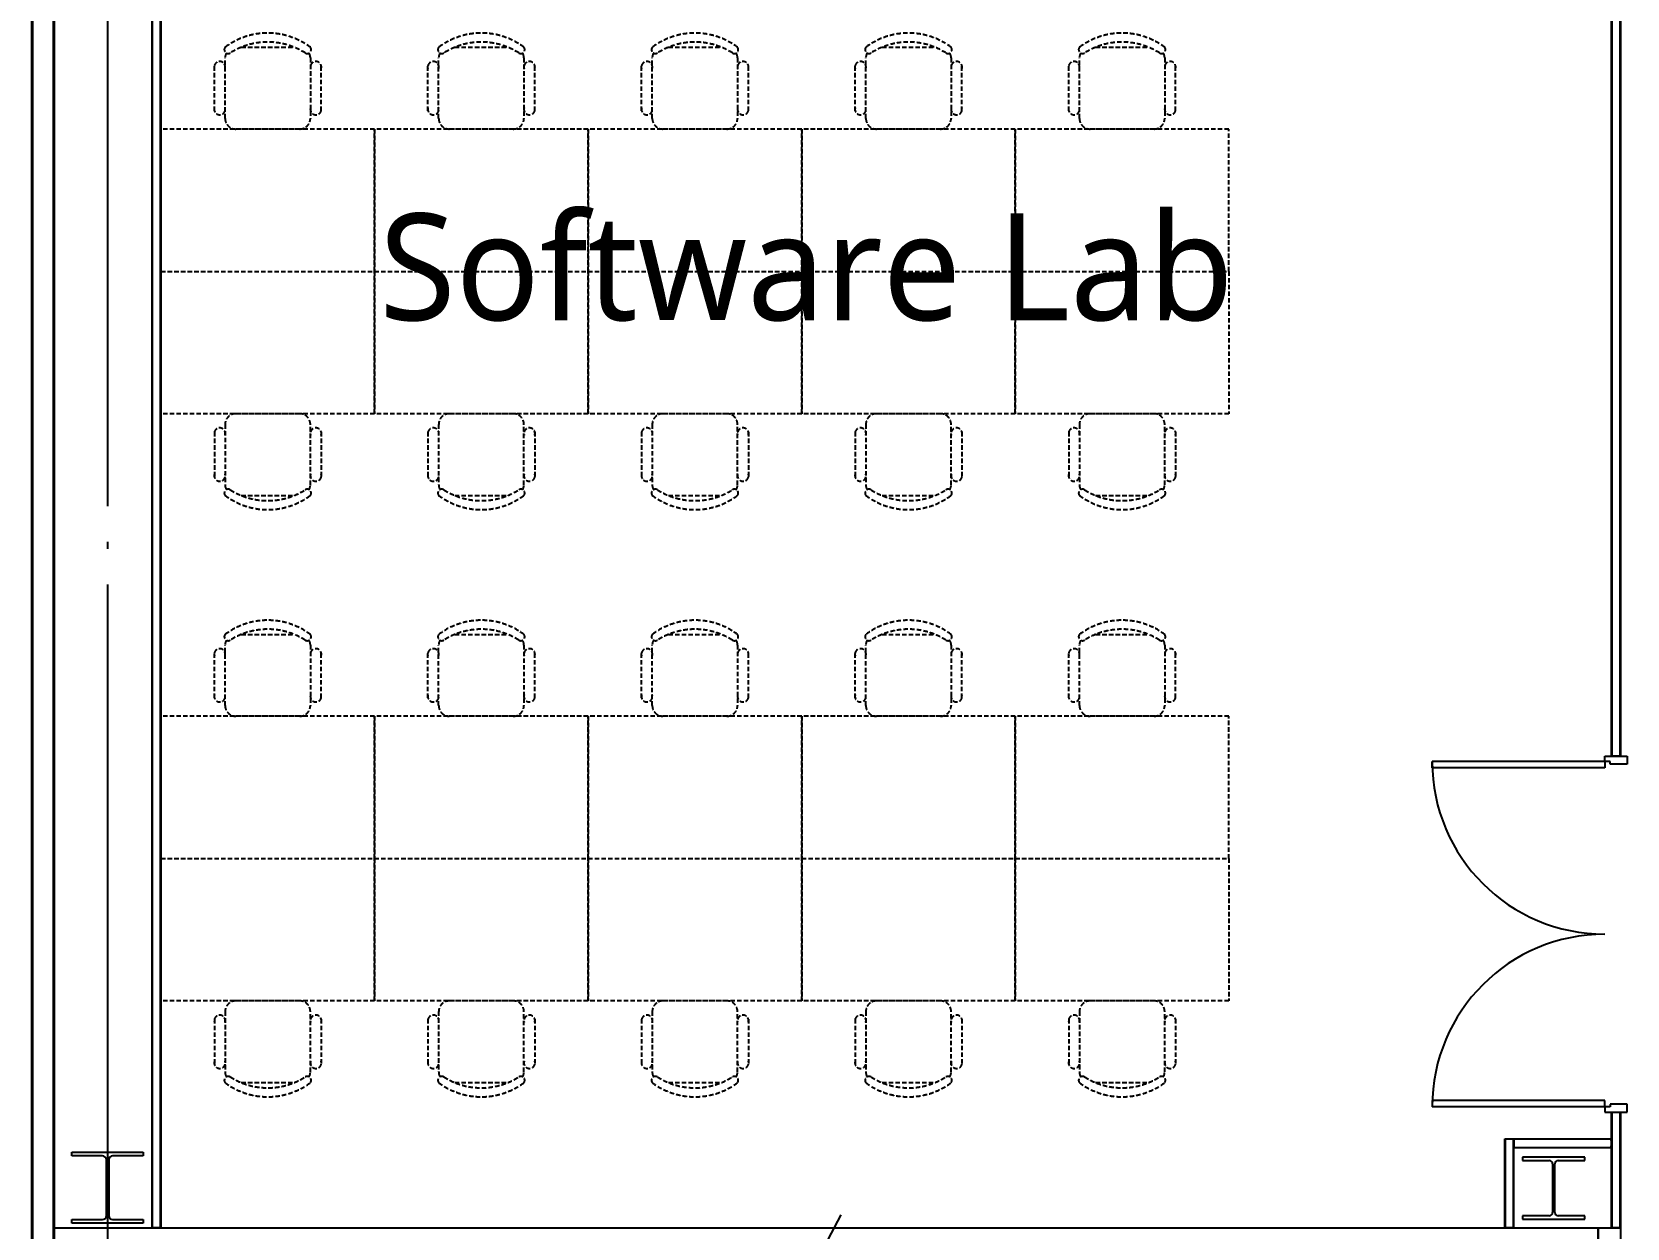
# Model space of a CAD drawing. Header units: millimetres. Extents: x -168200 to 672800, y -7409 to 118800.
# Drawn here: x 259275 to 268238, y 65723 to 72446 of the extents above; entities that cross this region are included whole.
import ezdxf
from ezdxf.enums import TextEntityAlignment as Align

# ---------------------------------------------------------------- set-up
doc = ezdxf.new("R2010")
doc.units = ezdxf.units.MM
doc.header["$LTSCALE"] = 200
doc.linetypes.add('CEN-GAUN', pattern=[32.2, 30, -1, 0.2, -1])
doc.linetypes.add('HIDDEN', pattern=[0.375, 0.25, -0.125])
for name, color, linetype in [('1 BA', 9, 'Continuous'), ('1 CEN', 15, 'CEN-GAUN'), ('1 FUR', 8, 'HIDDEN'), ('1 RM', 8, 'Continuous')]:
    doc.layers.add(name, color=color, linetype=linetype)
doc.styles.add('스타일1', font='malgun.ttf')

msp = doc.modelspace()

# ---------------------------------------------------------------- linework, layer by layer
at = {"layer": '1 BA'}
for p, q in [((259275, 65400), (259275, 73325)), ((259279, 73321), (259279, 65404)), ((259396, 65404), (259396, 73321)), ((259400, 73325), (259400, 65400)), ((259950, 65725), (259950, 73200)), ((260000, 73200), (260000, 65725)), ((268150, 68375), (268150, 73200)), ((268200, 73200), (268200, 68375)), ((268112.5, 68345), (267142.5, 68345)), ((267142.5, 68310), (267142.5, 68345)), ((268112.5, 68310), (267142.5, 68310)), ((268112.5, 68345), (268112.5, 68375)), ((268112.5, 68375), (268237.5, 68375)), ((268142.5, 68345), (268112.5, 68345)), ((268112.5, 68345), (268112.5, 68310)), ((268142.5, 68330), (268142.5, 68345)), ((268237.5, 68330), (268142.5, 68330)), ((268200, 68375), (268150, 68375)), ((268237.5, 68375), (268237.5, 68330)), ((268237.5, 68330), (268237.5, 68330)), ((268237.5, 68330), (268237.5, 68330)), ((268112.5, 66440), (267142.5, 66440)), ((267142.5, 66440), (267142.5, 66405)), ((268112.5, 66405), (268112.5, 66440)), ((268237.5, 66420), (268142.5, 66420)), ((268142.5, 66420), (268142.5, 66405)), ((268237.5, 66375), (268237.5, 66420)), ((268237.5, 66420), (268237.5, 66420)), ((268237.5, 66420), (268237.5, 66420)), ((268112.5, 66405), (267142.5, 66405)), ((268142.5, 66405), (268112.5, 66405)), ((268112.5, 66405), (268112.5, 66375)), ((268112.5, 66375), (268237.5, 66375)), ((268150, 66375), (268200, 66375)), ((268150, 65725), (268150, 66375)), ((268200, 66375), (268200, 65725)), ((259500, 66129), (259500, 66150)), ((259500, 66150), (259900, 66150)), ((259900, 66150), (259900, 66129)), ((267550, 66225), (267600, 66225)), ((267550, 65725), (267550, 66225)), ((267600, 66175), (267600, 66225)), ((267600, 66225), (268150, 66225)), ((267600, 66225), (267600, 65725)), ((268150, 66175), (267600, 66175)), ((268150, 66225), (268150, 66175)), ((259671.5, 66129), (259500, 66129)), ((259693.5, 65793), (259693.5, 66107)), ((259706.5, 66107), (259706.5, 65793)), ((259900, 66129), (259728.5, 66129)), ((268000, 66122.6), (267650, 66122.6)), ((267650, 66122.6), (267650, 66103.6)), ((267650, 66103.6), (267799.8, 66103.6)), ((267819, 66084.3), (267819, 65810.8)), ((267831, 65810.8), (267831, 66084.3)), ((267850.3, 66103.6), (268000, 66103.6)), ((268000, 66103.6), (268000, 66122.6)), ((263310.6, 64836.4), (263822.6, 65798.2)), ((267799.8, 65791.6), (267650, 65791.6)), ((267650, 65791.6), (267650, 65772.6)), ((268000, 65791.6), (267850.3, 65791.6)), ((268000, 65772.6), (268000, 65791.6)), ((259400, 65600), (259400, 65725)), ((259400, 65725), (268075, 65725)), ((259500, 65750), (259500, 65771)), ((259500, 65771), (259671.5, 65771)), ((259900, 65750), (259500, 65750)), ((259728.5, 65771), (259900, 65771)), ((259900, 65771), (259900, 65750)), ((260000, 65725), (259950, 65725)), ((267600, 65725), (267550, 65725)), ((267650, 65772.6), (268000, 65772.6)), ((268075, 65445), (268075, 65725)), ((268075, 65725), (268200, 65725)), ((268075, 65725), (268075, 65600)), ((268200, 65725), (268150, 65725)), ((268200, 65725), (268200, 65445))]:
    msp.add_line(p, q, dxfattribs=at)
at = {"layer": '1 BA', "ltscale": 253}
for p, q in [((259951.6, 73198.4), (259951.6, 65726.6)), ((259998.4, 65726.6), (259998.4, 73198.4)), ((268151.6, 73198.4), (268151.6, 68376.6)), ((268198.4, 68376.6), (268198.4, 73198.4)), ((268151.6, 68376.6), (268198.4, 68376.6)), ((268160, 66373.4), (268151.6, 66373.4)), ((268151.6, 66373.4), (268151.6, 65726.6)), ((268160, 66375), (268160, 66373.4)), ((268190, 66373.4), (268190, 66375)), ((268198.4, 66373.4), (268190, 66373.4)), ((268198.4, 65726.6), (268198.4, 66373.4)), ((267560, 66223.4), (267551.6, 66223.4)), ((267551.6, 66223.4), (267551.6, 65726.6)), ((267560, 66225), (267560, 66223.4)), ((267590, 66223.4), (267590, 66225)), ((267598.4, 66223.4), (267590, 66223.4)), ((267598.4, 65726.6), (267598.4, 66223.4)), ((268148.4, 66223.4), (267601.6, 66223.4)), ((267601.6, 66223.4), (267601.6, 66176.6)), ((267601.6, 66176.6), (268148.4, 66176.6)), ((268148.4, 66215), (268148.4, 66223.4)), ((268150, 66215), (268148.4, 66215)), ((268148.4, 66176.6), (268148.4, 66185)), ((268148.4, 66185), (268150, 66185)), ((259951.6, 65726.6), (259960, 65726.6)), ((259960, 65726.6), (259960, 65725)), ((259990, 65725), (259990, 65726.6)), ((259990, 65726.6), (259998.4, 65726.6)), ((267551.6, 65726.6), (267598.4, 65726.6)), ((268151.6, 65726.6), (268198.4, 65726.6))]:
    msp.add_line(p, q, dxfattribs=at)
at = {"layer": '1 BA'}
for centre, radius, start, end in [((268112.5, 68345), 970, 180, 270), ((268112.5, 66405), 970, 90, 180), ((259671.5, 66107), 22, 0, 90), ((259728.5, 66107), 22, 90, 180), ((267799.8, 66084.3), 19.2, 0, 90), ((267850.3, 66084.3), 19.2, 90, 180), ((259671.5, 65793), 22, 270, 0), ((259728.5, 65793), 22, 180, 270), ((267799.8, 65810.8), 19.2, 270, 0), ((267850.3, 65810.8), 19.2, 180, 270)]:
    msp.add_arc(centre, radius, start, end, dxfattribs=at)
at = {"layer": '1 CEN'}
msp.add_line((259700, 95100), (259700, 32900), dxfattribs=at)
at = {"layer": '1 FUR', "ltscale": 0.5}
for p, q in [((260451.4, 72359.4), (260748.6, 72359.4)), ((261651.4, 72359.4), (261948.6, 72359.4)), ((262851.4, 72359.4), (263148.6, 72359.4)), ((264051.4, 72359.4), (264348.6, 72359.4)), ((265251.4, 72359.4), (265548.6, 72359.4)), ((260300.4, 72002.4), (260300.4, 72257)), ((260360.3, 71959.9), (260360.3, 72299.4)), ((260839.7, 72299.4), (260839.7, 71959.9)), ((260900.4, 72002.4), (260900.4, 72257)), ((261500.4, 72002.4), (261500.4, 72257)), ((261560.3, 71959.9), (261560.3, 72299.4)), ((262039.7, 72299.4), (262039.7, 71959.9)), ((262100.4, 72002.4), (262100.4, 72257)), ((262700.4, 72002.4), (262700.4, 72257)), ((262760.3, 71959.9), (262760.3, 72299.4)), ((263239.7, 72299.4), (263239.7, 71959.9)), ((263300.4, 72002.4), (263300.4, 72257)), ((263900.4, 72002.4), (263900.4, 72257)), ((263960.3, 71959.9), (263960.3, 72299.4)), ((264439.7, 72299.4), (264439.7, 71959.9)), ((264500.4, 72002.4), (264500.4, 72257)), ((265100.4, 72002.4), (265100.4, 72257)), ((265160.3, 71959.9), (265160.3, 72299.4)), ((265639.7, 72299.4), (265639.7, 71959.9)), ((265700.4, 72002.4), (265700.4, 72257)), ((261200, 71900), (260000, 71900)), ((260000, 71900), (260000, 71100)), ((260779.7, 71900), (260420.3, 71900)), ((262400, 71900), (261200, 71900)), ((261200, 71900), (261200, 71100)), ((261200, 71100), (261200, 71900)), ((261979.7, 71900), (261620.3, 71900)), ((263600, 71900), (262400, 71900)), ((262400, 71900), (262400, 71100)), ((262400, 71100), (262400, 71900)), ((263179.7, 71900), (262820.3, 71900)), ((264800, 71900), (263600, 71900)), ((263600, 71900), (263600, 71100)), ((263600, 71100), (263600, 71900)), ((264379.7, 71900), (264020.3, 71900)), ((264800, 71100), (264800, 71900)), ((266000, 71900), (264800, 71900)), ((264800, 71900), (264800, 71100)), ((265579.7, 71900), (265220.3, 71900)), ((266000, 71100), (266000, 71900)), ((260000, 70300), (260000, 71100)), ((260000, 71100), (261200, 71100)), ((260000, 71100), (261200, 71100)), ((261200, 70300), (261200, 71100)), ((261200, 71100), (262400, 71100)), ((261200, 71100), (261200, 70300)), ((261200, 71100), (262400, 71100)), ((262400, 70300), (262400, 71100)), ((262400, 71100), (263600, 71100)), ((262400, 71100), (262400, 70300)), ((262400, 71100), (263600, 71100)), ((263600, 71100), (264800, 71100)), ((263600, 70300), (263600, 71100)), ((263600, 71100), (264800, 71100)), ((263600, 71100), (263600, 70300)), ((264800, 70300), (264800, 71100)), ((264800, 71100), (266000, 71100)), ((264800, 71100), (264800, 70300)), ((264800, 71100), (266000, 71100)), ((266000, 71100), (266000, 70300)), ((261200, 70300), (260000, 70300)), ((260779.7, 70300), (260420.3, 70300)), ((262400, 70300), (261200, 70300)), ((261979.7, 70300), (261620.3, 70300)), ((263600, 70300), (262400, 70300)), ((263179.7, 70300), (262820.3, 70300)), ((264800, 70300), (263600, 70300)), ((264379.7, 70300), (264020.3, 70300)), ((266000, 70300), (264800, 70300)), ((265579.7, 70300), (265220.3, 70300)), ((260300.4, 70197.6), (260300.4, 69943)), ((260360.3, 70240.1), (260360.3, 69900.6)), ((260839.7, 69900.6), (260839.7, 70240.1)), ((260900.4, 70197.6), (260900.4, 69943)), ((261500.4, 70197.6), (261500.4, 69943)), ((261560.3, 70240.1), (261560.3, 69900.6)), ((262039.7, 69900.6), (262039.7, 70240.1)), ((262100.4, 70197.6), (262100.4, 69943)), ((262700.4, 70197.6), (262700.4, 69943)), ((262760.3, 70240.1), (262760.3, 69900.6)), ((263239.7, 69900.6), (263239.7, 70240.1)), ((263300.4, 70197.6), (263300.4, 69943)), ((263900.4, 70197.6), (263900.4, 69943)), ((263960.3, 70240.1), (263960.3, 69900.6)), ((264439.7, 69900.6), (264439.7, 70240.1)), ((264500.4, 70197.6), (264500.4, 69943)), ((265100.4, 70197.6), (265100.4, 69943)), ((265160.3, 70240.1), (265160.3, 69900.6)), ((265639.7, 69900.6), (265639.7, 70240.1)), ((265700.4, 70197.6), (265700.4, 69943)), ((260451.4, 69840.6), (260748.6, 69840.6)), ((261651.4, 69840.6), (261948.6, 69840.6)), ((262851.4, 69840.6), (263148.6, 69840.6)), ((264051.4, 69840.6), (264348.6, 69840.6)), ((265251.4, 69840.6), (265548.6, 69840.6)), ((260451.4, 69059.4), (260748.6, 69059.4)), ((261651.4, 69059.4), (261948.6, 69059.4)), ((262851.4, 69059.4), (263148.6, 69059.4)), ((264051.4, 69059.4), (264348.6, 69059.4)), ((265251.4, 69059.4), (265548.6, 69059.4)), ((260300.4, 68702.4), (260300.4, 68957)), ((260360.3, 68659.9), (260360.3, 68999.4)), ((260839.7, 68999.4), (260839.7, 68659.9)), ((260900.4, 68702.4), (260900.4, 68957)), ((261500.4, 68702.4), (261500.4, 68957)), ((261560.3, 68659.9), (261560.3, 68999.4)), ((262039.7, 68999.4), (262039.7, 68659.9)), ((262100.4, 68702.4), (262100.4, 68957)), ((262700.4, 68702.4), (262700.4, 68957)), ((262760.3, 68659.9), (262760.3, 68999.4)), ((263239.7, 68999.4), (263239.7, 68659.9)), ((263300.4, 68702.4), (263300.4, 68957)), ((263900.4, 68702.4), (263900.4, 68957)), ((263960.3, 68659.9), (263960.3, 68999.4)), ((264439.7, 68999.4), (264439.7, 68659.9)), ((264500.4, 68702.4), (264500.4, 68957)), ((265100.4, 68702.4), (265100.4, 68957)), ((265160.3, 68659.9), (265160.3, 68999.4)), ((265639.7, 68999.4), (265639.7, 68659.9)), ((265700.4, 68702.4), (265700.4, 68957)), ((261200, 68600), (260000, 68600)), ((260000, 68600), (260000, 67800)), ((260779.7, 68600), (260420.3, 68600)), ((262400, 68600), (261200, 68600)), ((261200, 68600), (261200, 67800)), ((261200, 67800), (261200, 68600)), ((261979.7, 68600), (261620.3, 68600)), ((263600, 68600), (262400, 68600)), ((262400, 68600), (262400, 67800)), ((262400, 67800), (262400, 68600)), ((263179.7, 68600), (262820.3, 68600)), ((264800, 68600), (263600, 68600)), ((263600, 68600), (263600, 67800)), ((263600, 67800), (263600, 68600)), ((264379.7, 68600), (264020.3, 68600)), ((266000, 68600), (264800, 68600)), ((264800, 68600), (264800, 67800)), ((264800, 67800), (264800, 68600)), ((265579.7, 68600), (265220.3, 68600)), ((266000, 67800), (266000, 68600)), ((260000, 67000), (260000, 67800)), ((260000, 67800), (261200, 67800)), ((260000, 67800), (261200, 67800)), ((261200, 67000), (261200, 67800)), ((261200, 67800), (262400, 67800)), ((261200, 67800), (261200, 67000)), ((261200, 67800), (262400, 67800)), ((262400, 67000), (262400, 67800)), ((262400, 67800), (263600, 67800)), ((262400, 67800), (262400, 67000)), ((262400, 67800), (263600, 67800)), ((263600, 67000), (263600, 67800)), ((263600, 67800), (264800, 67800)), ((263600, 67800), (263600, 67000)), ((263600, 67800), (264800, 67800)), ((264800, 67000), (264800, 67800)), ((264800, 67800), (266000, 67800)), ((264800, 67800), (264800, 67000)), ((264800, 67800), (266000, 67800)), ((266000, 67800), (266000, 67000)), ((261200, 67000), (260000, 67000)), ((260779.7, 67000), (260420.3, 67000)), ((262400, 67000), (261200, 67000)), ((261979.7, 67000), (261620.3, 67000)), ((263600, 67000), (262400, 67000)), ((263179.7, 67000), (262820.3, 67000)), ((264800, 67000), (263600, 67000)), ((264379.7, 67000), (264020.3, 67000)), ((266000, 67000), (264800, 67000)), ((265579.7, 67000), (265220.3, 67000)), ((260300.4, 66897.6), (260300.4, 66643)), ((260360.3, 66940.1), (260360.3, 66600.6)), ((260839.7, 66600.6), (260839.7, 66940.1)), ((260900.4, 66897.6), (260900.4, 66643)), ((261500.4, 66897.6), (261500.4, 66643)), ((261560.3, 66940.1), (261560.3, 66600.6)), ((262039.7, 66600.6), (262039.7, 66940.1)), ((262100.4, 66897.6), (262100.4, 66643)), ((262700.4, 66897.6), (262700.4, 66643)), ((262760.3, 66940.1), (262760.3, 66600.6)), ((263239.7, 66600.6), (263239.7, 66940.1)), ((263300.4, 66897.6), (263300.4, 66643)), ((263900.4, 66897.6), (263900.4, 66643)), ((263960.3, 66940.1), (263960.3, 66600.6)), ((264439.7, 66600.6), (264439.7, 66940.1)), ((264500.4, 66897.6), (264500.4, 66643)), ((265100.4, 66897.6), (265100.4, 66643)), ((265160.3, 66940.1), (265160.3, 66600.6)), ((265639.7, 66600.6), (265639.7, 66940.1)), ((265700.4, 66897.6), (265700.4, 66643)), ((260451.4, 66540.6), (260748.6, 66540.6)), ((261651.4, 66540.6), (261948.6, 66540.6)), ((262851.4, 66540.6), (263148.6, 66540.6)), ((264051.4, 66540.6), (264348.6, 66540.6)), ((265251.4, 66540.6), (265548.6, 66540.6))]:
    msp.add_line(p, q, dxfattribs=at)
for centre, radius, start, end in [((260600, 72039.8), 399.4, 53.1301, 126.8699), ((261800, 72039.8), 399.4, 53.1301, 126.8699), ((263000, 72039.8), 399.4, 53.1301, 126.8699), ((264200, 72039.8), 399.4, 53.1301, 126.8699), ((265400, 72039.8), 399.4, 53.1301, 126.8699), ((260377.9, 72346.3), 21.9, 143.30994, 302.02741), ((260600, 71996.3), 392.3, 57.57575, 122.42425), ((260822.1, 72346.3), 21.9, 237.97259, 36.69006), ((261577.9, 72346.3), 21.9, 143.30994, 302.02741), ((261800, 71996.3), 392.3, 57.57575, 122.42425), ((262022.1, 72346.3), 21.9, 237.97259, 36.69006), ((262777.9, 72346.3), 21.9, 143.30994, 302.02741), ((263000, 71996.3), 392.3, 57.57575, 122.42425), ((263222.1, 72346.3), 21.9, 237.97259, 36.69006), ((263977.9, 72346.3), 21.9, 143.30994, 302.02741), ((264200, 71996.3), 392.3, 57.57575, 122.42425), ((264422.1, 72346.3), 21.9, 237.97259, 36.69006), ((265177.9, 72346.3), 21.9, 143.30994, 302.02741), ((265400, 71996.3), 392.3, 57.57575, 122.42425), ((265622.1, 72346.3), 21.9, 237.97259, 36.69006), ((260330.4, 72248.3), 31.2, 343.7398, 196.2602), ((260420.3, 72299.4), 59.9, 152.41556, 180), ((260779.7, 72299.4), 59.9, 0, 27.58444), ((260870.5, 72248.3), 31.2, 343.7398, 196.2602), ((261530.4, 72248.3), 31.2, 343.7398, 196.2602), ((261620.3, 72299.4), 59.9, 152.41556, 180), ((261979.7, 72299.4), 59.9, 0, 27.58444), ((262070.5, 72248.3), 31.2, 343.7398, 196.2602), ((262730.4, 72248.3), 31.2, 343.7398, 196.2602), ((262820.3, 72299.4), 59.9, 152.41556, 180), ((263179.7, 72299.4), 59.9, 0, 27.58444), ((263270.5, 72248.3), 31.2, 343.7398, 196.2602), ((263930.4, 72248.3), 31.2, 343.7398, 196.2602), ((264020.3, 72299.4), 59.9, 152.41556, 180), ((264379.7, 72299.4), 59.9, 0, 27.58444), ((264470.5, 72248.3), 31.2, 343.7398, 196.2602), ((265130.4, 72248.3), 31.2, 343.7398, 196.2602), ((265220.3, 72299.4), 59.9, 152.41556, 180), ((265579.7, 72299.4), 59.9, 0, 27.58444), ((265670.5, 72248.3), 31.2, 343.7398, 196.2602), ((260330.4, 72011.1), 31.2, 163.7398, 16.2602), ((260870.5, 72011.1), 31.2, 163.7398, 16.2602), ((261530.4, 72011.1), 31.2, 163.7398, 16.2602), ((262070.5, 72011.1), 31.2, 163.7398, 16.2602), ((262730.4, 72011.1), 31.2, 163.7398, 16.2602), ((263270.5, 72011.1), 31.2, 163.7398, 16.2602), ((263930.4, 72011.1), 31.2, 163.7398, 16.2602), ((264470.5, 72011.1), 31.2, 163.7398, 16.2602), ((265130.4, 72011.1), 31.2, 163.7398, 16.2602), ((265670.5, 72011.1), 31.2, 163.7398, 16.2602), ((260420.3, 71959.9), 59.9, 180, 270), ((260779.7, 71959.9), 59.9, 270, 0), ((261620.3, 71959.9), 59.9, 180, 270), ((261979.7, 71959.9), 59.9, 270, 0), ((262820.3, 71959.9), 59.9, 180, 270), ((263179.7, 71959.9), 59.9, 270, 0), ((264020.3, 71959.9), 59.9, 180, 270), ((264379.7, 71959.9), 59.9, 270, 0), ((265220.3, 71959.9), 59.9, 180, 270), ((265579.7, 71959.9), 59.9, 270, 0), ((260420.3, 70240.1), 59.9, 90, 180), ((260779.7, 70240.1), 59.9, 0, 90), ((261620.3, 70240.1), 59.9, 90, 180), ((261979.7, 70240.1), 59.9, 0, 90), ((262820.3, 70240.1), 59.9, 90, 180), ((263179.7, 70240.1), 59.9, 0, 90), ((264020.3, 70240.1), 59.9, 90, 180), ((264379.7, 70240.1), 59.9, 0, 90), ((265220.3, 70240.1), 59.9, 90, 180), ((265579.7, 70240.1), 59.9, 0, 90), ((260330.4, 70188.9), 31.2, 343.7398, 196.2602), ((260870.5, 70188.9), 31.2, 343.7398, 196.2602), ((261530.4, 70188.9), 31.2, 343.7398, 196.2602), ((262070.5, 70188.9), 31.2, 343.7398, 196.2602), ((262730.4, 70188.9), 31.2, 343.7398, 196.2602), ((263270.5, 70188.9), 31.2, 343.7398, 196.2602), ((263930.4, 70188.9), 31.2, 343.7398, 196.2602), ((264470.5, 70188.9), 31.2, 343.7398, 196.2602), ((265130.4, 70188.9), 31.2, 343.7398, 196.2602), ((265670.5, 70188.9), 31.2, 343.7398, 196.2602), ((260330.4, 69951.7), 31.2, 163.7398, 16.2602), ((260870.5, 69951.7), 31.2, 163.7398, 16.2602), ((261530.4, 69951.7), 31.2, 163.7398, 16.2602), ((262070.5, 69951.7), 31.2, 163.7398, 16.2602), ((262730.4, 69951.7), 31.2, 163.7398, 16.2602), ((263270.5, 69951.7), 31.2, 163.7398, 16.2602), ((263930.4, 69951.7), 31.2, 163.7398, 16.2602), ((264470.5, 69951.7), 31.2, 163.7398, 16.2602), ((265130.4, 69951.7), 31.2, 163.7398, 16.2602), ((265670.5, 69951.7), 31.2, 163.7398, 16.2602), ((260377.9, 69853.7), 21.9, 57.97259, 216.69006), ((260420.3, 69900.6), 59.9, 180, 207.58444), ((260600, 70160.2), 399.4, 233.1301, 306.8699), ((260600, 70203.7), 392.3, 237.57575, 302.42425), ((260822.1, 69853.7), 21.9, 323.30994, 122.02741), ((260779.7, 69900.6), 59.9, 332.41556, 0), ((261577.9, 69853.7), 21.9, 57.97259, 216.69006), ((261620.3, 69900.6), 59.9, 180, 207.58444), ((261800, 70160.2), 399.4, 233.1301, 306.8699), ((261800, 70203.7), 392.3, 237.57575, 302.42425), ((262022.1, 69853.7), 21.9, 323.30994, 122.02741), ((261979.7, 69900.6), 59.9, 332.41556, 0), ((262777.9, 69853.7), 21.9, 57.97259, 216.69006), ((262820.3, 69900.6), 59.9, 180, 207.58444), ((263000, 70160.2), 399.4, 233.1301, 306.8699), ((263000, 70203.7), 392.3, 237.57575, 302.42425), ((263222.1, 69853.7), 21.9, 323.30994, 122.02741), ((263179.7, 69900.6), 59.9, 332.41556, 0), ((263977.9, 69853.7), 21.9, 57.97259, 216.69006), ((264020.3, 69900.6), 59.9, 180, 207.58444), ((264200, 70160.2), 399.4, 233.1301, 306.8699), ((264200, 70203.7), 392.3, 237.57575, 302.42425), ((264422.1, 69853.7), 21.9, 323.30994, 122.02741), ((264379.7, 69900.6), 59.9, 332.41556, 0), ((265177.9, 69853.7), 21.9, 57.97259, 216.69006), ((265220.3, 69900.6), 59.9, 180, 207.58444), ((265400, 70160.2), 399.4, 233.1301, 306.8699), ((265400, 70203.7), 392.3, 237.57575, 302.42425), ((265622.1, 69853.7), 21.9, 323.30994, 122.02741), ((265579.7, 69900.6), 59.9, 332.41556, 0), ((260600, 68739.8), 399.4, 53.1301, 126.8699), ((261800, 68739.8), 399.4, 53.1301, 126.8699), ((263000, 68739.8), 399.4, 53.1301, 126.8699), ((264200, 68739.8), 399.4, 53.1301, 126.8699), ((265400, 68739.8), 399.4, 53.1301, 126.8699), ((260377.9, 69046.3), 21.9, 143.30994, 302.02741), ((260420.3, 68999.4), 59.9, 152.41556, 180), ((260600, 68696.3), 392.3, 57.57575, 122.42425), ((260822.1, 69046.3), 21.9, 237.97259, 36.69006), ((260779.7, 68999.4), 59.9, 0, 27.58444), ((261577.9, 69046.3), 21.9, 143.30994, 302.02741), ((261620.3, 68999.4), 59.9, 152.41556, 180), ((261800, 68696.3), 392.3, 57.57575, 122.42425), ((262022.1, 69046.3), 21.9, 237.97259, 36.69006), ((261979.7, 68999.4), 59.9, 0, 27.58444), ((262777.9, 69046.3), 21.9, 143.30994, 302.02741), ((262820.3, 68999.4), 59.9, 152.41556, 180), ((263000, 68696.3), 392.3, 57.57575, 122.42425), ((263222.1, 69046.3), 21.9, 237.97259, 36.69006), ((263179.7, 68999.4), 59.9, 0, 27.58444), ((263977.9, 69046.3), 21.9, 143.30994, 302.02741), ((264020.3, 68999.4), 59.9, 152.41556, 180), ((264200, 68696.3), 392.3, 57.57575, 122.42425), ((264422.1, 69046.3), 21.9, 237.97259, 36.69006), ((264379.7, 68999.4), 59.9, 0, 27.58444), ((265177.9, 69046.3), 21.9, 143.30994, 302.02741), ((265220.3, 68999.4), 59.9, 152.41556, 180), ((265400, 68696.3), 392.3, 57.57575, 122.42425), ((265622.1, 69046.3), 21.9, 237.97259, 36.69006), ((265579.7, 68999.4), 59.9, 0, 27.58444), ((260330.4, 68948.3), 31.2, 343.7398, 196.2602), ((260870.5, 68948.3), 31.2, 343.7398, 196.2602), ((261530.4, 68948.3), 31.2, 343.7398, 196.2602), ((262070.5, 68948.3), 31.2, 343.7398, 196.2602), ((262730.4, 68948.3), 31.2, 343.7398, 196.2602), ((263270.5, 68948.3), 31.2, 343.7398, 196.2602), ((263930.4, 68948.3), 31.2, 343.7398, 196.2602), ((264470.5, 68948.3), 31.2, 343.7398, 196.2602), ((265130.4, 68948.3), 31.2, 343.7398, 196.2602), ((265670.5, 68948.3), 31.2, 343.7398, 196.2602), ((260330.4, 68711.1), 31.2, 163.7398, 16.2602), ((260420.3, 68659.9), 59.9, 180, 270), ((260779.7, 68659.9), 59.9, 270, 0), ((260870.5, 68711.1), 31.2, 163.7398, 16.2602), ((261530.4, 68711.1), 31.2, 163.7398, 16.2602), ((261620.3, 68659.9), 59.9, 180, 270), ((261979.7, 68659.9), 59.9, 270, 0), ((262070.5, 68711.1), 31.2, 163.7398, 16.2602), ((262730.4, 68711.1), 31.2, 163.7398, 16.2602), ((262820.3, 68659.9), 59.9, 180, 270), ((263179.7, 68659.9), 59.9, 270, 0), ((263270.5, 68711.1), 31.2, 163.7398, 16.2602), ((263930.4, 68711.1), 31.2, 163.7398, 16.2602), ((264020.3, 68659.9), 59.9, 180, 270), ((264379.7, 68659.9), 59.9, 270, 0), ((264470.5, 68711.1), 31.2, 163.7398, 16.2602), ((265130.4, 68711.1), 31.2, 163.7398, 16.2602), ((265220.3, 68659.9), 59.9, 180, 270), ((265579.7, 68659.9), 59.9, 270, 0), ((265670.5, 68711.1), 31.2, 163.7398, 16.2602), ((260420.3, 66940.1), 59.9, 90, 180), ((260779.7, 66940.1), 59.9, 0, 90), ((261620.3, 66940.1), 59.9, 90, 180), ((261979.7, 66940.1), 59.9, 0, 90), ((262820.3, 66940.1), 59.9, 90, 180), ((263179.7, 66940.1), 59.9, 0, 90), ((264020.3, 66940.1), 59.9, 90, 180), ((264379.7, 66940.1), 59.9, 0, 90), ((265220.3, 66940.1), 59.9, 90, 180), ((265579.7, 66940.1), 59.9, 0, 90), ((260330.4, 66888.9), 31.2, 343.7398, 196.2602), ((260870.5, 66888.9), 31.2, 343.7398, 196.2602), ((261530.4, 66888.9), 31.2, 343.7398, 196.2602), ((262070.5, 66888.9), 31.2, 343.7398, 196.2602), ((262730.4, 66888.9), 31.2, 343.7398, 196.2602), ((263270.5, 66888.9), 31.2, 343.7398, 196.2602), ((263930.4, 66888.9), 31.2, 343.7398, 196.2602), ((264470.5, 66888.9), 31.2, 343.7398, 196.2602), ((265130.4, 66888.9), 31.2, 343.7398, 196.2602), ((265670.5, 66888.9), 31.2, 343.7398, 196.2602), ((260330.4, 66651.7), 31.2, 163.7398, 16.2602), ((260420.3, 66600.6), 59.9, 180, 207.58444), ((260779.7, 66600.6), 59.9, 332.41556, 0), ((260870.5, 66651.7), 31.2, 163.7398, 16.2602), ((261530.4, 66651.7), 31.2, 163.7398, 16.2602), ((261620.3, 66600.6), 59.9, 180, 207.58444), ((261979.7, 66600.6), 59.9, 332.41556, 0), ((262070.5, 66651.7), 31.2, 163.7398, 16.2602), ((262730.4, 66651.7), 31.2, 163.7398, 16.2602), ((262820.3, 66600.6), 59.9, 180, 207.58444), ((263179.7, 66600.6), 59.9, 332.41556, 0), ((263270.5, 66651.7), 31.2, 163.7398, 16.2602), ((263930.4, 66651.7), 31.2, 163.7398, 16.2602), ((264020.3, 66600.6), 59.9, 180, 207.58444), ((264379.7, 66600.6), 59.9, 332.41556, 0), ((264470.5, 66651.7), 31.2, 163.7398, 16.2602), ((265130.4, 66651.7), 31.2, 163.7398, 16.2602), ((265220.3, 66600.6), 59.9, 180, 207.58444), ((265579.7, 66600.6), 59.9, 332.41556, 0), ((265670.5, 66651.7), 31.2, 163.7398, 16.2602), ((260377.9, 66553.7), 21.9, 57.97259, 216.69006), ((260600, 66860.2), 399.4, 233.1301, 306.8699), ((260600, 66903.7), 392.3, 237.57575, 302.42425), ((260822.1, 66553.7), 21.9, 323.30994, 122.02741), ((261577.9, 66553.7), 21.9, 57.97259, 216.69006), ((261800, 66860.2), 399.4, 233.1301, 306.8699), ((261800, 66903.7), 392.3, 237.57575, 302.42425), ((262022.1, 66553.7), 21.9, 323.30994, 122.02741), ((262777.9, 66553.7), 21.9, 57.97259, 216.69006), ((263000, 66860.2), 399.4, 233.1301, 306.8699), ((263000, 66903.7), 392.3, 237.57575, 302.42425), ((263222.1, 66553.7), 21.9, 323.30994, 122.02741), ((263977.9, 66553.7), 21.9, 57.97259, 216.69006), ((264200, 66860.2), 399.4, 233.1301, 306.8699), ((264200, 66903.7), 392.3, 237.57575, 302.42425), ((264422.1, 66553.7), 21.9, 323.30994, 122.02741), ((265177.9, 66553.7), 21.9, 57.97259, 216.69006), ((265400, 66860.2), 399.4, 233.1301, 306.8699), ((265400, 66903.7), 392.3, 237.57575, 302.42425), ((265622.1, 66553.7), 21.9, 323.30994, 122.02741)]:
    msp.add_arc(centre, radius, start, end, dxfattribs=at)

# ---------------------------------------------------------------- texts
at = {"layer": '1 RM', "style": '스타일1'}
msp.add_text('Software Lab', height=600, dxfattribs=at).set_placement((263627.1, 71142.7), align=Align.MIDDLE)

doc.saveas('drawing.dxf')
